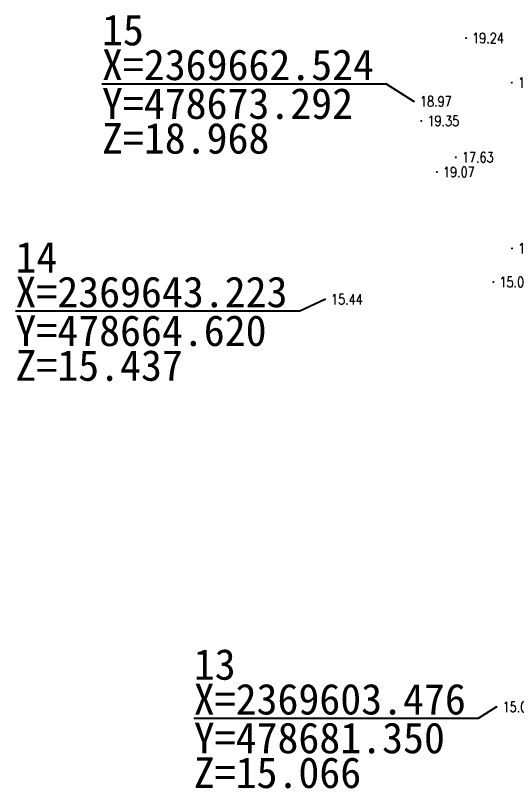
# Model space of a CAD drawing. Extents: x 478634 to 479141, y 2369294 to 2369803.
# Drawn here: x 478634.4 to 478683.3, y 2369595.5 to 2369670.9 of the extents above; entities that cross this region are included whole.
import ezdxf
from ezdxf.enums import TextEntityAlignment as Align

# ---------------------------------------------------------------- set-up
doc = ezdxf.new("R2010")
doc.units = 0
doc.header["$LTSCALE"] = 0.5
doc.layers.get('0').update_dxf_attribs({"linetype": 'CONTINUOUS'})
doc.layers.add('GCD', color=1, linetype='CONTINUOUS')
doc.styles.add('HZ', font='rs.shx', dxfattribs={"width": 0.8, "bigfont": 'hztxt.shx'})
doc.styles.add('宋体', font='')
doc.styles.get('宋体').set_extended_font_data('SimSun')

# ---------------------------------------------------------------- blocks, each defined once
blk = doc.blocks.new('GC200')
at = {"linetype": 'Continuous', "const_width": 0.2, "flags": 128}
blk.add_lwpolyline([(-0.1, 0, 1), (0.1, 0, 1)], format="xyb", close=True, dxfattribs=at)

msp = doc.modelspace()

# ---------------------------------------------------------------- linework, layer by layer
at = {"linetype": 'Continuous'}
for p, q in [((478670.606, 2369664.21), (478642.873, 2369664.21)), ((478673.292, 2369662.524, 18.968), (478670.606, 2369664.21)), ((478664.62, 2369643.223, 15.437), (478662.169, 2369642.06)), ((478662.169, 2369642.06), (478634.435, 2369642.06)), ((478681.35, 2369603.476, 15.066), (478679.56, 2369602.35)), ((478679.56, 2369602.35), (478651.827, 2369602.35))]:
    msp.add_line(p, q, dxfattribs=at)

# ---------------------------------------------------------------- block references
at = {"layer": 'GCD', "linetype": 'Continuous'}
ref = msp.add_blockref('GC200', (478678.379, 2369668.702, 19.243), dxfattribs=dict(at, xscale=0.5, yscale=0.5, zscale=0.5))
ref.add_attrib('height', '19.24', dxfattribs={"linetype": 'Continuous', "height": 1, "style": 'HZ', "width": 0.8}).set_placement((478678.979, 2369668.702, 19.243), align=Align.MIDDLE_LEFT)
ref = msp.add_blockref('GC200', (478682.842, 2369664.353, 18.534), dxfattribs=dict(at, xscale=0.5, yscale=0.5, zscale=0.5))
ref.add_attrib('height', '18.53', dxfattribs={"linetype": 'Continuous', "height": 1, "style": 'HZ', "width": 0.8}).set_placement((478683.442, 2369664.353, 18.534), align=Align.MIDDLE_LEFT)
ref = msp.add_blockref('GC200', (478673.292, 2369662.524, 18.968), dxfattribs=dict(at, xscale=0.5, yscale=0.5, zscale=0.5))
ref.add_attrib('height', '18.97', dxfattribs={"linetype": 'Continuous', "height": 1, "style": 'HZ', "width": 0.8}).set_placement((478673.892, 2369662.524, 18.968), align=Align.MIDDLE_LEFT)
ref = msp.add_blockref('GC200', (478673.292, 2369662.524, 18.968), dxfattribs=dict(at, xscale=0.5, yscale=0.5, zscale=0.5))
ref.add_attrib('height', '18.97', dxfattribs={"linetype": 'Continuous', "height": 1, "style": 'HZ', "width": 0.8}).set_placement((478673.892, 2369662.524, 18.968), align=Align.MIDDLE_LEFT)
ref = msp.add_blockref('GC200', (478674.018, 2369660.622, 19.352), dxfattribs=dict(at, xscale=0.5, yscale=0.5, zscale=0.5))
ref.add_attrib('height', '19.35', dxfattribs={"linetype": 'Continuous', "height": 1, "style": 'HZ', "width": 0.8}).set_placement((478674.618, 2369660.622, 19.352), align=Align.MIDDLE_LEFT)
ref = msp.add_blockref('GC200', (478677.383, 2369657.08, 17.625), dxfattribs=dict(at, xscale=0.5, yscale=0.5, zscale=0.5))
ref.add_attrib('height', '17.63', dxfattribs={"linetype": 'Continuous', "height": 1, "style": 'HZ', "width": 0.8}).set_placement((478677.983, 2369657.08, 17.625), align=Align.MIDDLE_LEFT)
ref = msp.add_blockref('GC200', (478675.536, 2369655.638, 19.072), dxfattribs=dict(at, xscale=0.5, yscale=0.5, zscale=0.5))
ref.add_attrib('height', '19.07', dxfattribs={"linetype": 'Continuous', "height": 1, "style": 'HZ', "width": 0.8}).set_placement((478676.136, 2369655.638, 19.072), align=Align.MIDDLE_LEFT)
ref = msp.add_blockref('GC200', (478682.864, 2369648.188, 15.707), dxfattribs=dict(at, xscale=0.5, yscale=0.5, zscale=0.5))
ref.add_attrib('height', '15.71', dxfattribs={"linetype": 'Continuous', "height": 1, "style": 'HZ', "width": 0.8}).set_placement((478683.464, 2369648.188, 15.707), align=Align.MIDDLE_LEFT)
ref = msp.add_blockref('GC200', (478681.041, 2369644.905, 15.01), dxfattribs=dict(at, xscale=0.5, yscale=0.5, zscale=0.5))
ref.add_attrib('height', '15.01', dxfattribs={"linetype": 'Continuous', "height": 1, "style": 'HZ', "width": 0.8}).set_placement((478681.641, 2369644.905, 15.01), align=Align.MIDDLE_LEFT)
ref = msp.add_blockref('GC200', (478664.62, 2369643.223, 15.437), dxfattribs=dict(at, xscale=0.5, yscale=0.5, zscale=0.5))
ref.add_attrib('height', '15.44', dxfattribs={"linetype": 'Continuous', "height": 1, "style": 'HZ', "width": 0.8}).set_placement((478665.22, 2369643.223, 15.437), align=Align.MIDDLE_LEFT)
ref = msp.add_blockref('GC200', (478681.35, 2369603.476, 15.066), dxfattribs=dict(at, xscale=0.5, yscale=0.5, zscale=0.5))
ref.add_attrib('height', '15.07', dxfattribs={"linetype": 'Continuous', "height": 1, "style": 'HZ', "width": 0.8}).set_placement((478681.95, 2369603.476, 15.066), align=Align.MIDDLE_LEFT)

# ---------------------------------------------------------------- texts
at = {"layer": 'GCD', "linetype": 'Continuous', "style": '宋体'}
for s, p in [('15', (478642.873, 2369667.99)), ('X=2369662.524', (478642.873, 2369664.6)), ('Y=478673.292', (478642.873, 2369660.821)), ('Z=18.968', (478642.873, 2369657.431)), ('14', (478634.435, 2369645.84)), ('X=2369643.223', (478634.435, 2369642.45)), ('Y=478664.620', (478634.435, 2369638.671)), ('Z=15.437', (478634.435, 2369635.281)), ('13', (478651.827, 2369606.129)), ('X=2369603.476', (478651.827, 2369602.74)), ('Y=478681.350', (478651.827, 2369598.961)), ('Z=15.066', (478651.827, 2369595.571))]:
    msp.add_text(s, height=3, dxfattribs=at).set_placement(p)

doc.saveas('drawing.dxf')
